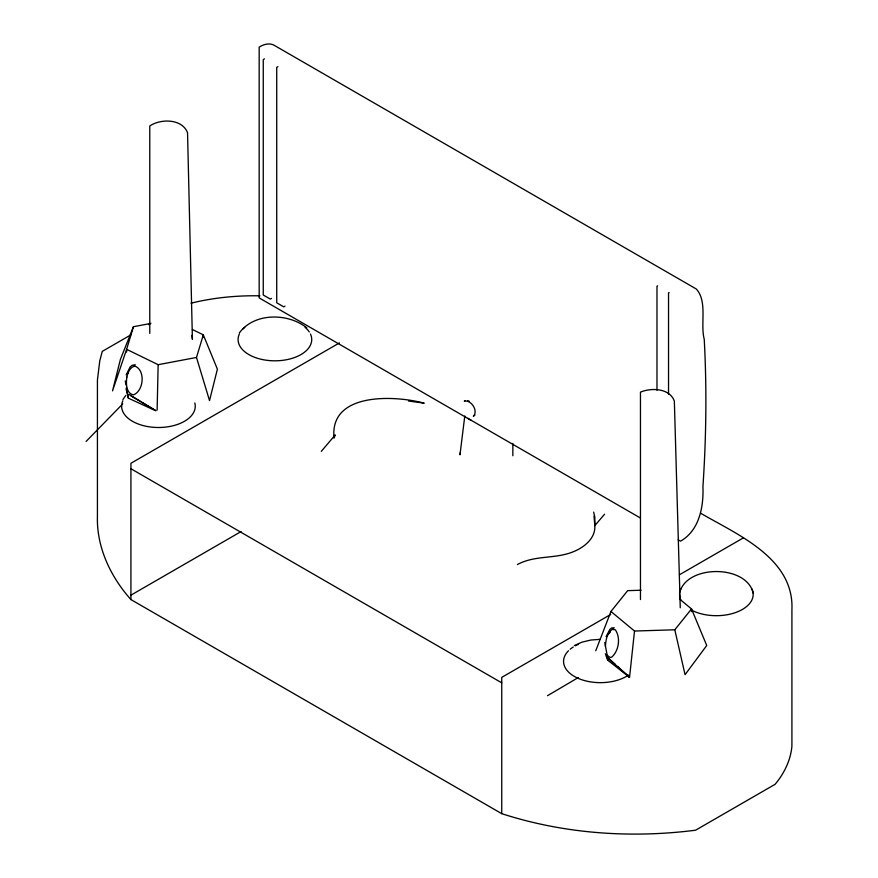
<?xml version="1.0" encoding="UTF-8"?>
<svg xmlns="http://www.w3.org/2000/svg" width="878" height="878" viewBox="0 0 878 878"><rect width="100%" height="100%" fill="white"/><g stroke="black" fill="none" stroke-linecap="round" stroke-linejoin="round"><path stroke-width="1.32" d="M157.129 410.092L158.15 364.699L126.619 349.323L133.434 326.715L150.05 323.576M605.414 646.307C605.82 640.314 606.83 633.126 612.098 629.416L615.313 629.767C620.812 637.669 618.924 650.872 611.703 657.161L610.034 657.468L607.17 655.229L604.755 642.52M641.105 590.235L627.671 590.653L610.945 611.472L634.509 631.041L629.548 677.311L607.741 660.201L605.348 653.748M464.791 415.996L459.973 454.859L460.434 452.236M679.539 593.111C686.047 564.356 746.662 564.356 753.17 593.111M203.312 337.558L203.312 334.847L217.393 369.166L209.524 400.587L196.496 357.456L203.312 334.847L192.403 329.524M334.441 437.112L335.22 434.928L321.304 451.347M595.734 650.785L610.945 611.472M133.434 326.715L120.407 359.431L112.538 390.853L126.619 349.323L126.619 352.034M122.887 399.523L125.828 395.418M239.343 332.971C254.137 312.48 288.127 312.82 306.784 327.845M634.509 631.041L674.798 629.778L691.524 608.948L679.737 599.169M604.558 514.223L594.834 525.626C595.624 538.444 584.035 547.455 573.279 551.768C555.181 559.198 534.943 554.94 517.383 564.554M128.265 372.59L126.245 374.884L130.12 366.971L132.227 365.27L135.201 364.721L133.675 366.444M610.375 631.962L606.094 636.638L609.925 629.317L611.779 627.902L614.194 627.781L612.822 629.274M86.088 441.458L122.711 403.935M474.987 415.053L473.363 416.26C478.565 410.981 471.256 399.611 464.286 401.136L464.901 400.796M547.499 695.705L578.207 677.607M264.465 58.892L263.257 59.583L263.257 295.019L270.314 299.091L271.522 298.388M277.931 66.662L276.724 67.365L276.724 302.789L283.781 306.872L284.988 306.17M130.756 334.935L102.276 351.376L99.763 360.858L97.425 379.998L97.425 516.286C96.481 547.246 110.617 576.857 130.921 599.575L501.744 813.665C564.005 833.815 630.81 838.49 695.585 830.204L775.098 784.306C784.153 773.463 790.705 760.304 791.912 746.091L791.912 609.793C794.316 558.145 737.268 534.658 700.71 513.257M148.558 324.651L150.928 323.28M339.38 342.936L130.921 463.288L130.921 599.575M657.589 285.855L656.985 286.206L656.985 390.238M130.921 595.163L241.066 531.574M669.135 292.517L668.531 292.868L668.531 394.156M610.704 614.468L501.744 677.377L501.744 813.665M679.396 574.805L743.359 537.885M574.333 645.549L581.96 642.169L590.839 640.04L600.365 639.316M191.009 303.195C213.486 297.653 236.753 295.392 259.877 295.82M158.15 364.699L196.496 357.456M408.479 401.016L424.195 403.167C395.539 395.385 329.129 391.698 334.057 438.199M467.776 400.642L469.434 401.367M126.048 388.778L128.353 398.162L153.507 409.774M467.798 418.345L471.201 420.364L259.175 297.905L259.175 47.105C263.74 44.218 270.106 42.396 274.924 45.722L696.265 288.983C707.734 301.406 700.15 324.092 704.233 339.248C706.878 388.306 706.241 437.518 702.938 486.533C703.739 506.386 699.459 530.51 680.516 541.155L678.156 539.794M471.354 420.397L640.347 517.965M130.921 468.742L501.744 682.832M130.866 395.824L155.955 410.75L128.89 394.376M607.894 658.072L629.548 677.311L617.497 666.38M606.446 656.36L615.489 664.558M674.798 629.778L685.059 674.677L706.735 645.506L691.524 608.948L691.524 611.659M593.671 512.126L594.834 517.252L594.834 525.626L594.022 516.176M125.258 380.942L125.971 384.915M126.443 387.56L128.353 398.162M606.885 655.142L607.741 660.201M191.898 335.374L192.414 339.358L187.541 132.71C182.163 118.662 160.773 118.475 149.776 125.971L149.776 333.399M680.263 607.763L674.348 401.026C669.629 388.186 651.41 387.527 640.457 392.126L640.457 599.553M512.84 443.467L512.851 455.748M194.806 402.925A36.81 21.259 0 0 1 156.525 427.476A36.81 21.259 0 0 1 122.887 400.752M310.472 334.057A36.81 21.259 0 0 1 274.902 360.814A36.81 21.259 0 0 1 239.343 334.057M243.019 328.932A36.81 21.259 0 0 1 244.742 327.373M305.072 327.373A36.81 21.259 0 0 1 309.275 331.95M628.571 675.061A36.81 21.259 0 0 1 579.25 678.804A36.81 21.259 0 0 1 568.483 650.763M570.206 649.204A36.81 21.259 0 0 1 573.235 647.031M575.32 645.813A36.81 21.259 0 0 1 578.514 644.287M751.919 588.929A36.81 21.259 0 0 1 735.347 612.635A36.81 21.259 0 0 1 691.304 610.012M680.79 599.926A36.81 21.259 0 0 1 679.539 594.428M679.989 591.103A36.81 21.259 0 0 1 680.79 588.929M126.86 377.134C125.938 383.159 125.927 393.355 133.423 394.87C143.772 391.072 145.704 370.033 134.817 366.115C129.79 367.07 127.87 372.755 126.86 377.134"/></g></svg>
